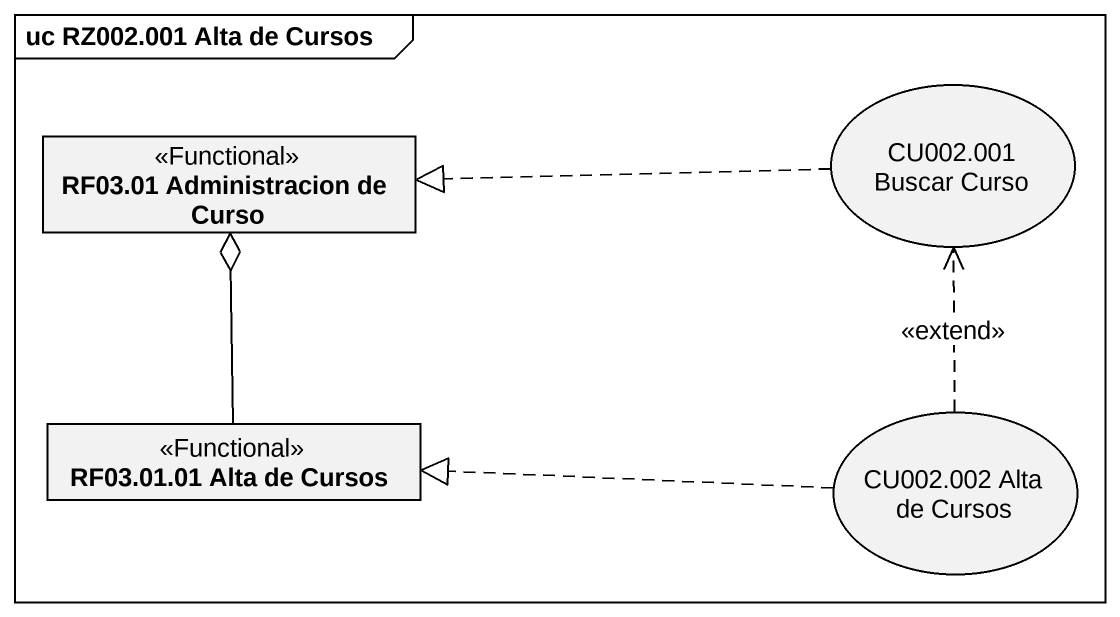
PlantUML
@startuml
mainframe uc RZ002.001 Alta de Cursos
allowmixing
hide circle
hide empty members
usecase "CU002.001 Buscar Curso" as CU002_001_Buscar_Curso
class "RF03.01 Administracion de Curso" as RF03_01_Administracion_de <<Functional>>
class "RF03.01.01 Alta de Cursos" as RF03_01_01_Alta_de_Cursos <<Functional>>
usecase "CU002.002 Alta de Cursos" as CU002_002_Alta_de_Cursos
CU002_001_Buscar_Curso .left.|> RF03_01_Administracion_de
RF03_01_01_Alta_de_Cursos -up-o RF03_01_Administracion_de
CU002_002_Alta_de_Cursos .up.> CU002_001_Buscar_Curso : <<extend>>
CU002_002_Alta_de_Cursos .left.|> RF03_01_01_Alta_de_Cursos
@enduml
